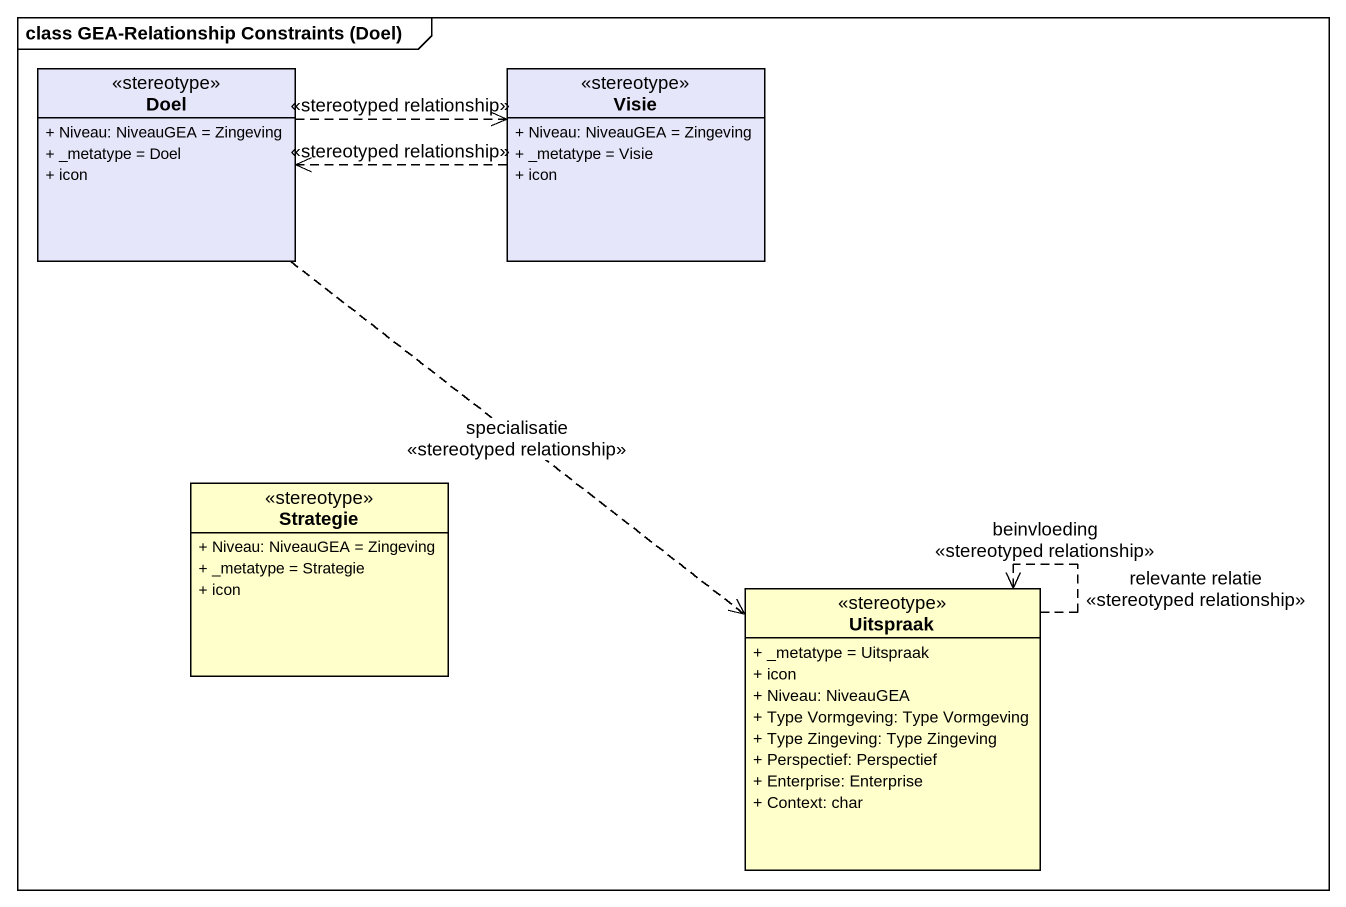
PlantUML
@startuml
mainframe class GEA-Relationship Constraints (Doel)
hide circle
hide empty members
skinparam classAttributeIconSize 0
class Doel <<stereotype>> #E6E6FA {
  + Niveau: NiveauGEA = Zingeving
  + _metatype = Doel
  + icon
}
class Visie <<stereotype>> #E6E6FA {
  + Niveau: NiveauGEA = Zingeving
  + _metatype = Visie
  + icon
}
class Strategie <<stereotype>> {
  + Niveau: NiveauGEA = Zingeving
  + _metatype = Strategie
  + icon
}
class Uitspraak <<stereotype>> {
  + _metatype = Uitspraak
  + icon
  + Niveau: NiveauGEA
  + Type Vormgeving: Type Vormgeving
  + Type Zingeving: Type Zingeving
  + Perspectief: Perspectief
  + Enterprise: Enterprise
  + Context: char
}
Doel .right.> Visie : <<stereotyped relationship>>
Doel ..> Uitspraak : specialisatie\n<<stereotyped relationship>>
Visie .left.> Doel : <<stereotyped relationship>>
Uitspraak ..> Uitspraak : beinvloeding\n<<stereotyped relationship>>
Uitspraak ..> Uitspraak : relevante relatie\n<<stereotyped relationship>>
@enduml
